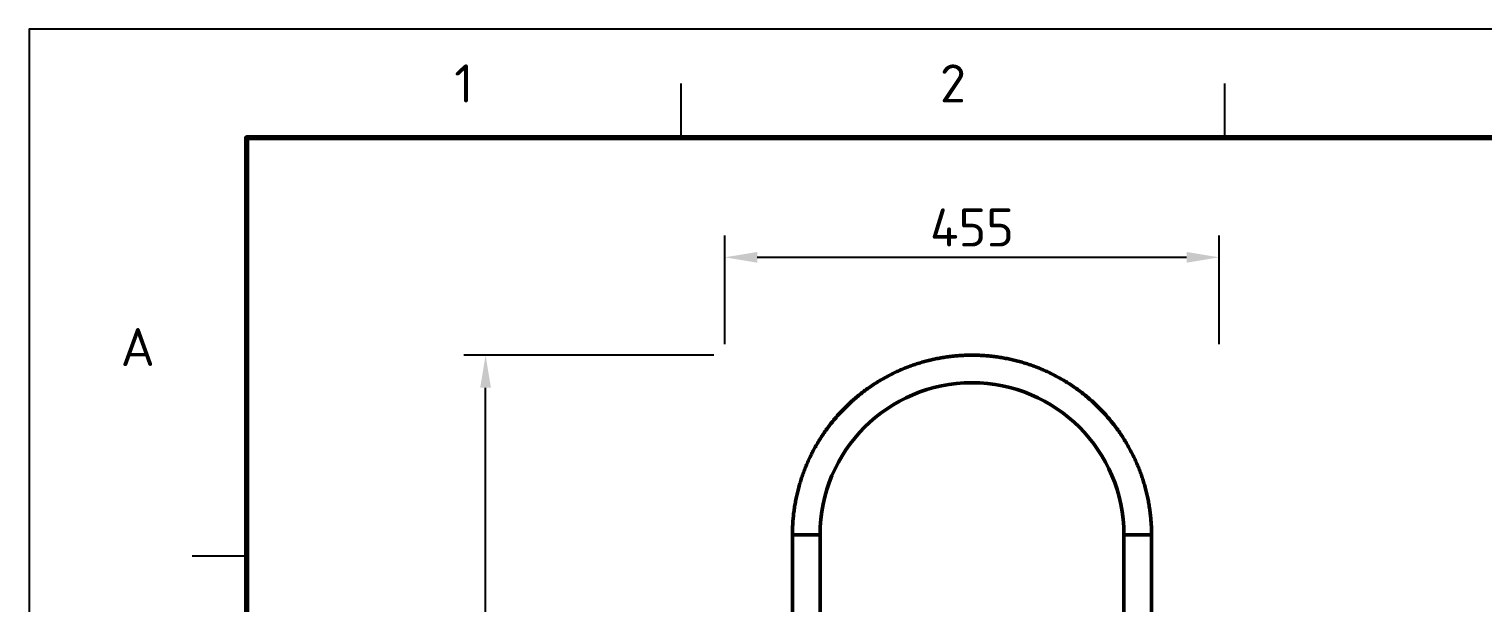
# Model space of a CAD drawing. Header units: millimetres. Extents: x 0 to 420, y 0 to 297.
# Drawn here: x 0 to 133.8, y 244.2 to 297 of the extents above; entities that cross this region are included whole.
import ezdxf
from ezdxf.enums import TextEntityAlignment as Align

# ---------------------------------------------------------------- set-up
doc = ezdxf.new("R2010")
doc.units = ezdxf.units.MM
doc.linetypes.add('ISO02-TRAZOS', pattern=[3.75, 3, -0.75])
for name, color, linetype, lineweight in [('01-VISIBLE', 7, 'CONTINUOUS', 50), ('02-OCULTA', 4, 'ISO02-TRAZOS', 25), ('04-COTA', 3, 'CONTINUOUS', 25), ('06-TEXTO', 7, 'CONTINUOUS', 25), ('07-RECUADRO', 7, 'CONTINUOUS', 70), ('08-FINA', 5, 'CONTINUOUS', 25)]:
    doc.layers.add(name, color=color, linetype=linetype, lineweight=lineweight)
doc.styles.add('ISO3098', font='isocpeur.ttf')
doc.dimstyles.new('FLAMA-ISO', dxfattribs={"dimtxt": 3.5, "dimasz": 3, "dimexe": 2, "dimexo": 1, "dimgap": 1, "dimtad": 1, "dimdec": 1, "dimtxsty": 'ISO3098', "dimcen": 2.5, "dimclrd": 3, "dimclre": 3, "dimclrt": 3, "dimazin": 3, "dimtfac": 1, "dimtmove": 0, "dimatfit": 3, "dimlwd": 25, "dimlwe": 25})

msp = doc.modelspace()

# ---------------------------------------------------------------- linework, layer by layer
at = {"layer": '01-VISIBLE'}
for p, q in [((70.23, 220.657), (70.23, 250.48)), ((72.77, 222.698), (72.77, 250.48)), ((100.73, 210.105), (100.73, 250.48)), ((103.27, 171), (103.27, 250.48))]:
    msp.add_line(p, q, dxfattribs=at)
for points in [[(70.23, 250.48), (70.231, 250.61), (70.232, 250.739), (70.235, 250.869), (70.238, 250.999), (70.243, 251.129), (70.248, 251.258), (70.255, 251.388), (70.263, 251.517), (70.271, 251.647), (70.281, 251.776), (70.292, 251.905), (70.303, 252.035), (70.316, 252.164), (70.33, 252.293), (70.345, 252.422), (70.36, 252.551), (70.377, 252.679), (70.395, 252.808), (70.414, 252.936), (70.433, 253.064), (70.454, 253.192), (70.476, 253.32), (70.499, 253.448), (70.523, 253.576), (70.547, 253.703), (70.573, 253.83), (70.6, 253.957), (70.628, 254.084), (70.657, 254.21), (70.686, 254.337), (70.717, 254.463), (70.749, 254.588), (70.782, 254.714), (70.816, 254.839), (70.85, 254.964), (70.886, 255.089), (70.923, 255.213), (70.96, 255.338), (70.999, 255.461), (71.039, 255.585), (71.079, 255.708), (71.121, 255.831), (71.163, 255.954), (71.207, 256.076), (71.251, 256.198), (71.296, 256.319), (71.343, 256.441), (71.39, 256.561), (71.438, 256.682), (71.488, 256.802), (71.538, 256.922), (71.589, 257.041), (71.641, 257.16), (71.694, 257.278), (71.747, 257.396), (71.802, 257.514), (71.858, 257.631), (71.915, 257.748), (71.972, 257.864), (72.031, 257.98), (72.09, 258.095), (72.15, 258.21), (72.211, 258.325), (72.273, 258.439), (72.336, 258.552), (72.4, 258.665), (72.465, 258.777), (72.531, 258.889), (72.597, 259.001), (72.664, 259.112), (72.733, 259.222), (72.802, 259.332), (72.872, 259.441), (72.942, 259.55), (73.014, 259.658), (73.087, 259.766), (73.16, 259.873), (73.234, 259.979), (73.309, 260.085), (73.385, 260.19), (73.462, 260.295), (73.539, 260.399), (73.618, 260.502), (73.697, 260.605), (73.777, 260.707), (73.857, 260.809), (73.939, 260.91), (74.021, 261.01), (74.104, 261.11), (74.188, 261.209), (74.273, 261.307), (74.358, 261.405), (74.444, 261.502), (74.531, 261.598), (74.619, 261.694), (74.707, 261.789), (74.797, 261.883), (74.887, 261.976), (74.977, 262.069), (75.069, 262.161), (75.161, 262.253), (75.254, 262.343), (75.347, 262.433), (75.441, 262.523), (75.536, 262.611), (75.632, 262.699), (75.728, 262.786), (75.825, 262.872), (75.923, 262.957), (76.021, 263.042), (76.12, 263.126), (76.22, 263.209), (76.32, 263.291), (76.421, 263.373), (76.523, 263.453), (76.625, 263.533), (76.728, 263.612), (76.831, 263.691), (76.935, 263.768), (77.04, 263.845), (77.145, 263.921), (77.251, 263.996), (77.357, 264.07), (77.464, 264.143), (77.572, 264.216), (77.68, 264.288), (77.789, 264.358), (77.898, 264.428), (78.008, 264.497), (78.118, 264.566), (78.229, 264.633), (78.341, 264.699), (78.453, 264.765), (78.565, 264.83), (78.678, 264.894), (78.791, 264.957), (78.905, 265.019), (79.02, 265.08), (79.135, 265.14), (79.25, 265.199), (79.366, 265.258), (79.482, 265.315), (79.599, 265.372), (79.716, 265.428), (79.834, 265.483), (79.952, 265.536), (80.07, 265.589), (80.189, 265.641), (80.308, 265.692), (80.428, 265.742), (80.548, 265.792), (80.669, 265.84), (80.789, 265.887), (80.911, 265.934), (81.032, 265.979), (81.154, 266.023), (81.276, 266.067), (81.399, 266.109), (81.522, 266.151), (81.645, 266.191), (81.769, 266.231), (81.892, 266.27), (82.017, 266.307), (82.141, 266.344), (82.266, 266.38), (82.391, 266.414), (82.516, 266.448), (82.642, 266.481), (82.767, 266.513), (82.893, 266.544), (83.02, 266.573), (83.146, 266.602), (83.273, 266.63), (83.4, 266.657), (83.527, 266.683), (83.654, 266.707), (83.782, 266.731), (83.91, 266.754), (84.038, 266.776), (84.166, 266.797), (84.294, 266.816), (84.422, 266.835), (84.551, 266.853), (84.679, 266.87), (84.808, 266.885), (84.937, 266.9), (85.066, 266.914), (85.195, 266.927), (85.325, 266.938), (85.454, 266.949), (85.583, 266.959), (85.713, 266.967), (85.842, 266.975), (85.972, 266.982), (86.101, 266.987), (86.231, 266.992), (86.361, 266.995), (86.491, 266.998), (86.62, 266.999), (86.75, 267), (86.88, 266.999), (87.009, 266.998), (87.139, 266.995), (87.269, 266.992), (87.399, 266.987), (87.528, 266.982), (87.658, 266.975), (87.787, 266.967), (87.917, 266.959), (88.046, 266.949), (88.175, 266.938), (88.305, 266.927), (88.434, 266.914), (88.563, 266.9), (88.692, 266.885), (88.821, 266.87), (88.949, 266.853), (89.078, 266.835), (89.206, 266.816), (89.334, 266.797), (89.462, 266.776), (89.59, 266.754), (89.718, 266.731), (89.846, 266.707), (89.973, 266.683), (90.1, 266.657), (90.227, 266.63), (90.354, 266.602), (90.48, 266.573), (90.607, 266.544), (90.733, 266.513), (90.858, 266.481), (90.984, 266.448), (91.109, 266.414), (91.234, 266.38), (91.359, 266.344), (91.483, 266.307), (91.608, 266.27), (91.731, 266.231), (91.855, 266.191), (91.978, 266.151), (92.101, 266.109), (92.224, 266.067), (92.346, 266.023), (92.468, 265.979), (92.589, 265.934), (92.711, 265.887), (92.831, 265.84), (92.952, 265.792), (93.072, 265.742), (93.192, 265.692), (93.311, 265.641), (93.43, 265.589), (93.548, 265.536), (93.666, 265.483), (93.784, 265.428), (93.901, 265.372), (94.018, 265.315), (94.134, 265.258), (94.25, 265.199), (94.365, 265.14), (94.48, 265.08), (94.595, 265.019), (94.709, 264.957), (94.822, 264.894), (94.935, 264.83), (95.047, 264.765), (95.159, 264.699), (95.271, 264.633), (95.382, 264.566), (95.492, 264.497), (95.602, 264.428), (95.711, 264.358), (95.82, 264.288), (95.928, 264.216), (96.036, 264.143), (96.143, 264.07), (96.249, 263.996), (96.355, 263.921), (96.46, 263.845), (96.565, 263.768), (96.669, 263.691), (96.772, 263.612), (96.875, 263.533), (96.977, 263.453), (97.079, 263.373), (97.18, 263.291), (97.28, 263.209), (97.38, 263.126), (97.479, 263.042), (97.577, 262.957), (97.675, 262.872), (97.772, 262.786), (97.868, 262.699), (97.964, 262.611), (98.059, 262.523), (98.153, 262.433), (98.247, 262.343), (98.339, 262.253), (98.431, 262.161), (98.523, 262.069), (98.613, 261.976), (98.703, 261.883), (98.793, 261.789), (98.881, 261.694), (98.969, 261.598), (99.056, 261.502), (99.142, 261.405), (99.227, 261.307), (99.312, 261.209), (99.396, 261.11), (99.479, 261.01), (99.561, 260.91), (99.643, 260.809), (99.723, 260.707), (99.803, 260.605), (99.882, 260.502), (99.961, 260.399), (100.038, 260.295), (100.115, 260.19), (100.191, 260.085), (100.266, 259.979), (100.34, 259.873), (100.413, 259.766), (100.486, 259.658), (100.558, 259.55), (100.628, 259.441), (100.698, 259.332), (100.767, 259.222), (100.836, 259.112), (100.903, 259.001), (100.969, 258.889), (101.035, 258.777), (101.1, 258.665), (101.164, 258.552), (101.227, 258.439), (101.289, 258.325), (101.35, 258.21), (101.41, 258.095), (101.469, 257.98), (101.528, 257.864), (101.585, 257.748), (101.642, 257.631), (101.698, 257.514), (101.753, 257.396), (101.806, 257.278), (101.859, 257.16), (101.911, 257.041), (101.962, 256.922), (102.013, 256.802), (102.062, 256.682), (102.11, 256.561), (102.157, 256.441), (102.204, 256.319), (102.249, 256.198), (102.293, 256.076), (102.337, 255.954), (102.379, 255.831), (102.421, 255.708), (102.461, 255.585), (102.501, 255.461), (102.54, 255.338), (102.577, 255.213), (102.614, 255.089), (102.65, 254.964), (102.684, 254.839), (102.718, 254.714), (102.751, 254.588), (102.783, 254.463), (102.814, 254.337), (102.843, 254.21), (102.872, 254.084), (102.9, 253.957), (102.927, 253.83), (102.953, 253.703), (102.977, 253.576), (103.001, 253.448), (103.024, 253.32), (103.046, 253.192), (103.067, 253.064), (103.086, 252.936), (103.105, 252.808), (103.123, 252.679), (103.14, 252.551), (103.156, 252.422), (103.17, 252.293), (103.184, 252.164), (103.197, 252.035), (103.208, 251.905), (103.219, 251.776), (103.229, 251.647), (103.237, 251.517), (103.245, 251.388), (103.252, 251.258), (103.257, 251.129), (103.262, 250.999), (103.265, 250.869), (103.268, 250.739), (103.27, 250.61), (103.27, 250.48)], [(70.23, 250.48), (70.281, 250.48), (70.332, 250.48), (70.382, 250.48), (70.433, 250.48), (70.484, 250.48), (70.535, 250.48), (70.586, 250.48), (70.636, 250.48), (70.687, 250.48), (70.738, 250.48), (70.789, 250.48), (70.84, 250.48), (70.89, 250.48), (70.941, 250.48), (70.992, 250.48), (71.043, 250.48), (71.094, 250.48), (71.144, 250.48), (71.195, 250.48), (71.246, 250.48), (71.297, 250.48), (71.348, 250.48), (71.398, 250.48), (71.449, 250.48), (71.5, 250.48), (71.551, 250.48), (71.602, 250.48), (71.652, 250.48), (71.703, 250.48), (71.754, 250.48), (71.805, 250.48), (71.856, 250.48), (71.906, 250.48), (71.957, 250.48), (72.008, 250.48), (72.059, 250.48), (72.11, 250.48), (72.16, 250.48), (72.211, 250.48), (72.262, 250.48), (72.313, 250.48), (72.364, 250.48), (72.414, 250.48), (72.465, 250.48), (72.516, 250.48), (72.567, 250.48), (72.618, 250.48), (72.668, 250.48), (72.719, 250.48), (72.77, 250.48)], [(100.73, 250.48), (100.781, 250.48), (100.832, 250.48), (100.882, 250.48), (100.933, 250.48), (100.984, 250.48), (101.035, 250.48), (101.086, 250.48), (101.136, 250.48), (101.187, 250.48), (101.238, 250.48), (101.289, 250.48), (101.34, 250.48), (101.39, 250.48), (101.441, 250.48), (101.492, 250.48), (101.543, 250.48), (101.594, 250.48), (101.644, 250.48), (101.695, 250.48), (101.746, 250.48), (101.797, 250.48), (101.848, 250.48), (101.898, 250.48), (101.949, 250.48), (102, 250.48), (102.051, 250.48), (102.102, 250.48), (102.152, 250.48), (102.203, 250.48), (102.254, 250.48), (102.305, 250.48), (102.356, 250.48), (102.406, 250.48), (102.457, 250.48), (102.508, 250.48), (102.559, 250.48), (102.61, 250.48), (102.66, 250.48), (102.711, 250.48), (102.762, 250.48), (102.813, 250.48), (102.864, 250.48), (102.914, 250.48), (102.965, 250.48), (103.016, 250.48), (103.067, 250.48), (103.118, 250.48), (103.168, 250.48), (103.219, 250.48), (103.27, 250.48)]]:
    msp.add_lwpolyline(points, dxfattribs=at)
msp.add_arc((86.75, 250.48), 13.98, 0, 180, dxfattribs=at)
at = {"layer": '02-OCULTA'}
for points in [[(72.77, 250.48), (72.719, 250.48), (72.668, 250.48), (72.618, 250.48), (72.567, 250.48), (72.516, 250.48), (72.465, 250.48), (72.414, 250.48), (72.364, 250.48), (72.313, 250.48), (72.262, 250.48), (72.211, 250.48), (72.16, 250.48), (72.11, 250.48), (72.059, 250.48), (72.008, 250.48), (71.957, 250.48), (71.906, 250.48), (71.856, 250.48), (71.805, 250.48), (71.754, 250.48), (71.703, 250.48), (71.652, 250.48), (71.602, 250.48), (71.551, 250.48), (71.5, 250.48), (71.449, 250.48), (71.398, 250.48), (71.348, 250.48), (71.297, 250.48), (71.246, 250.48), (71.195, 250.48), (71.144, 250.48), (71.094, 250.48), (71.043, 250.48), (70.992, 250.48), (70.941, 250.48), (70.89, 250.48), (70.84, 250.48), (70.789, 250.48), (70.738, 250.48), (70.687, 250.48), (70.636, 250.48), (70.586, 250.48), (70.535, 250.48), (70.484, 250.48), (70.433, 250.48), (70.382, 250.48), (70.332, 250.48), (70.281, 250.48), (70.23, 250.48)], [(103.27, 250.48), (103.219, 250.48), (103.168, 250.48), (103.118, 250.48), (103.067, 250.48), (103.016, 250.48), (102.965, 250.48), (102.914, 250.48), (102.864, 250.48), (102.813, 250.48), (102.762, 250.48), (102.711, 250.48), (102.66, 250.48), (102.61, 250.48), (102.559, 250.48), (102.508, 250.48), (102.457, 250.48), (102.406, 250.48), (102.356, 250.48), (102.305, 250.48), (102.254, 250.48), (102.203, 250.48), (102.152, 250.48), (102.102, 250.48), (102.051, 250.48), (102, 250.48), (101.949, 250.48), (101.898, 250.48), (101.848, 250.48), (101.797, 250.48), (101.746, 250.48), (101.695, 250.48), (101.644, 250.48), (101.594, 250.48), (101.543, 250.48), (101.492, 250.48), (101.441, 250.48), (101.39, 250.48), (101.34, 250.48), (101.289, 250.48), (101.238, 250.48), (101.187, 250.48), (101.136, 250.48), (101.086, 250.48), (101.035, 250.48), (100.984, 250.48), (100.933, 250.48), (100.882, 250.48), (100.832, 250.48), (100.781, 250.48), (100.73, 250.48)]]:
    msp.add_lwpolyline(points, dxfattribs=at)
at = {"layer": '07-RECUADRO'}
msp.add_lwpolyline([(20, 10), (410, 10), (410, 287), (20, 287)], close=True, dxfattribs=at)
at = {"layer": '08-FINA'}
for p, q in [((60, 287), (60, 292)), ((110, 287), (110, 292)), ((20, 248.5), (15, 248.5))]:
    msp.add_line(p, q, dxfattribs=at)
msp.add_lwpolyline([(0, 0), (420, 0), (420, 297), (0, 297)], close=True, dxfattribs=at)

# ---------------------------------------------------------------- texts
at = {"layer": '06-TEXTO', "style": 'ISO3098'}
for s, p in [('1', (40, 292)), ('2', (85, 292)), ('A', (10, 267.75))]:
    msp.add_text(s, height=3.5, dxfattribs=at).set_placement(p, align=Align.MIDDLE_CENTER)

# ---------------------------------------------------------------- dimensions: what is measured, and where the dimension line sits
at = {"layer": '04-COTA'}
msp.add_linear_dim(base=(64, 276), p1=(64, 267), p2=(109.5, 267), dimstyle='FLAMA-ISO', override={"dimlfac": 10}, dxfattribs=at).render()
msp.add_linear_dim(base=(42, 153), p1=(64, 153), p2=(64, 267), angle=90, dimstyle='FLAMA-ISO', override={"dimlfac": 10}, dxfattribs=at).render()

doc.saveas('drawing.dxf')
